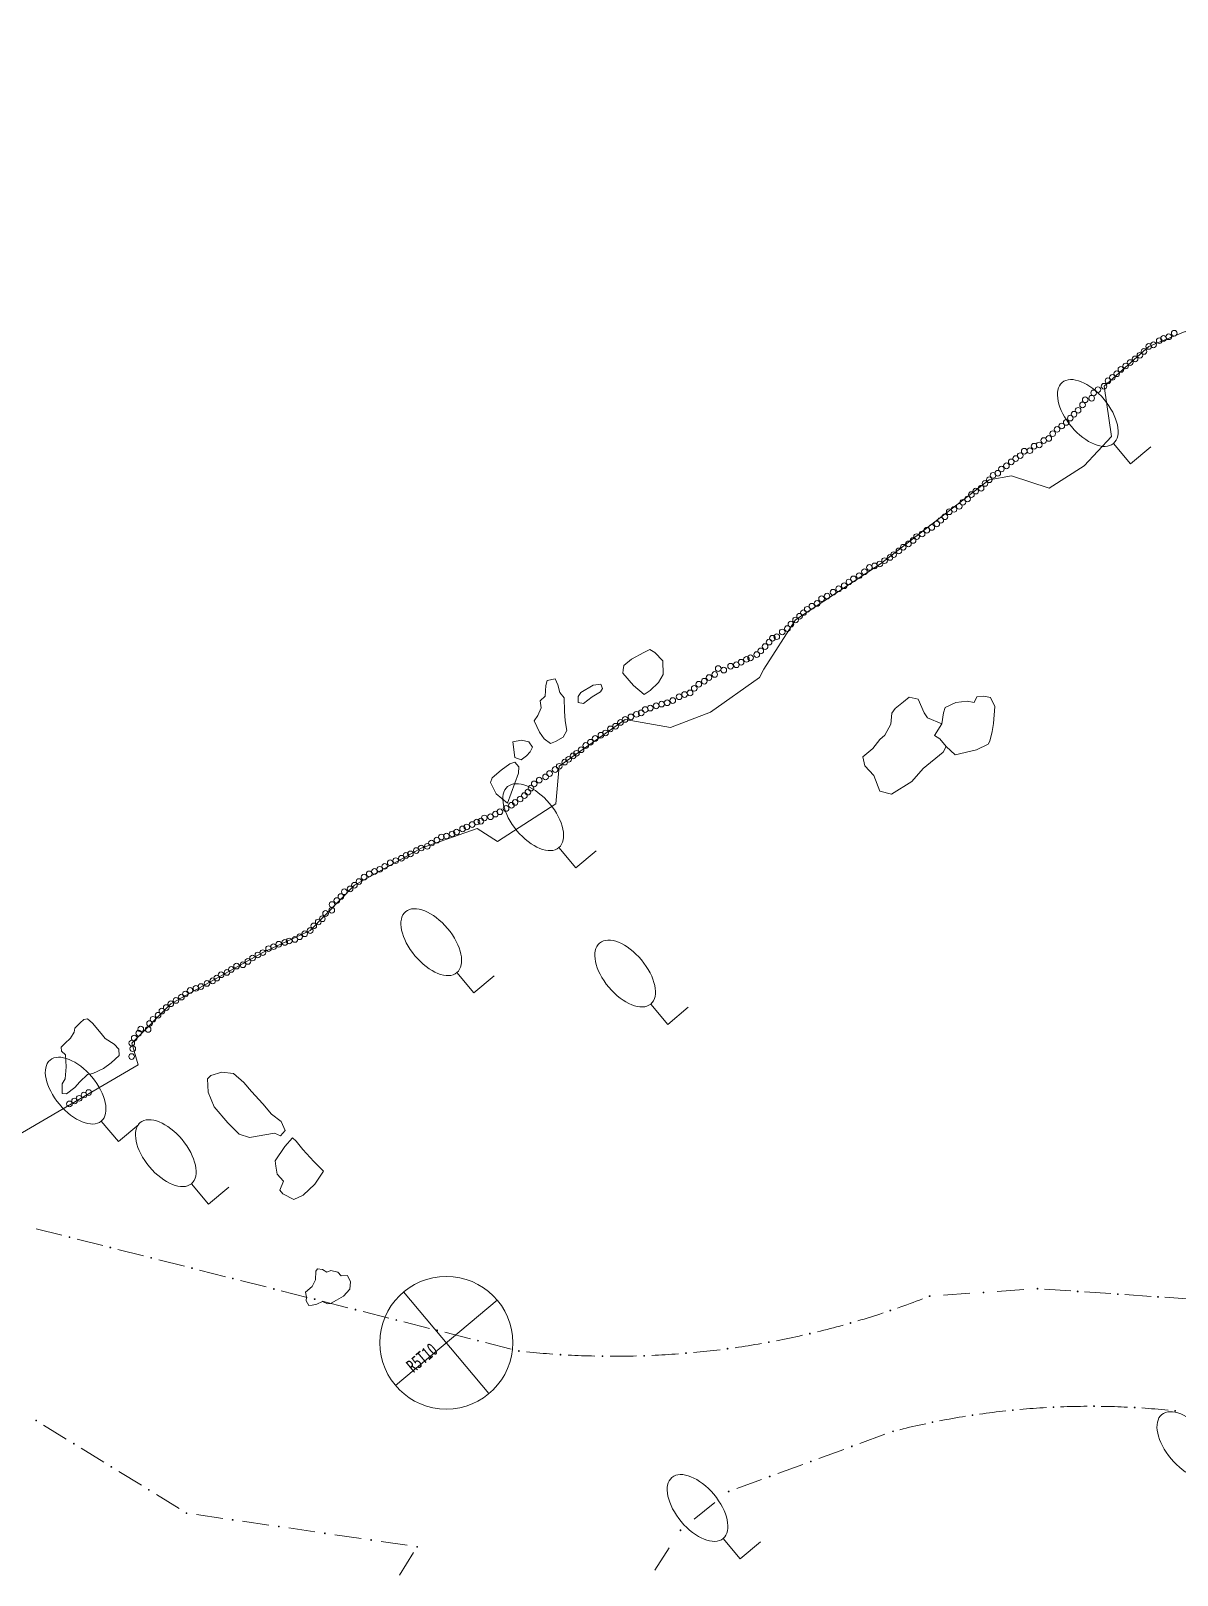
# Model space of a CAD drawing. Header units: metres. Extents: x -10443 to -4073, y -33280 to -26846.
# Drawn here: x -7308.76 to -7287.18, y -29198.16 to -29169.07 of the extents above; entities that cross this region are included whole.
import ezdxf
from ezdxf.enums import TextEntityAlignment as Align

# ---------------------------------------------------------------- set-up
doc = ezdxf.new("R2010")
doc.units = ezdxf.units.M
doc.header["$MEASUREMENT"] = 0
doc.linetypes.add('CONTINUOUS_1', pattern=[0])
doc.linetypes.add('CONTINUOUS_2', pattern=[0])
for name, color, linetype, lineweight in [('園路', 241, 'CONTINUOUS_2', 18), ('基準点', 254, 'CONTINUOUS_2', 18), ('木', 254, 'CONTINUOUS_2', 18), ('木材', 241, 'CONTINUOUS_2', 18), ('石', 241, 'CONTINUOUS_2', 18), ('護岸', 241, 'CONTINUOUS_2', 18)]:
    doc.layers.add(name, color=color, linetype=linetype, lineweight=lineweight)
doc.styles.add('MS Gothic', font='MS Gothic.ttf')

msp = doc.modelspace()

# ---------------------------------------------------------------- hatches: boundary and pattern name
at = {"layer": '園路', "linetype": 'CONTINUOUS_1', "lineweight": 18}
for points in [[(-7308.021, -29191.793, 1), (-7308.036, -29191.793, 1)], [(-7307.252, -29191.988, 1), (-7307.267, -29191.988, 1)], [(-7306.483, -29192.183, 1), (-7306.498, -29192.183, 1)], [(-7305.714, -29192.378, 1), (-7305.729, -29192.378, 1)], [(-7304.945, -29192.573, 1), (-7304.96, -29192.573, 1)], [(-7304.176, -29192.768, 1), (-7304.191, -29192.768, 1)], [(-7290.813, -29192.833, 1), (-7290.828, -29192.833, 1)], [(-7289.797, -29192.762, 1), (-7289.812, -29192.762, 1)], [(-7289.041, -29192.814, 1), (-7289.056, -29192.814, 1)], [(-7288.284, -29192.865, 1), (-7288.299, -29192.865, 1)], [(-7303.407, -29192.962, 1), (-7303.422, -29192.962, 1)], [(-7302.638, -29193.157, 1), (-7302.653, -29193.157, 1)], [(-7291.828, -29192.903, 1), (-7291.843, -29192.903, 1)], [(-7287.528, -29192.917, 1), (-7287.543, -29192.917, 1)], [(-7301.869, -29193.352, 1), (-7301.884, -29193.352, 1)], [(-7293.32, -29193.41, 1), (-7293.335, -29193.41, 1)], [(-7292.568, -29193.175, 1), (-7292.583, -29193.175, 1)], [(-7301.099, -29193.547, 1), (-7301.114, -29193.547, 1)], [(-7300.33, -29193.742, 1), (-7300.345, -29193.742, 1)], [(-7294.082, -29193.609, 1), (-7294.097, -29193.609, 1)], [(-7299.561, -29193.937, 1), (-7299.576, -29193.937, 1)], [(-7298.776, -29194.005, 1), (-7298.791, -29194.005, 1)], [(-7297.989, -29194.034, 1), (-7298.004, -29194.034, 1)], [(-7297.201, -29194.026, 1), (-7297.216, -29194.026, 1)], [(-7296.415, -29193.979, 1), (-7296.43, -29193.979, 1)], [(-7295.631, -29193.893, 1), (-7295.646, -29193.893, 1)], [(-7294.853, -29193.77, 1), (-7294.868, -29193.77, 1)], [(-7291.02, -29195.144, 1), (-7291.035, -29195.144, 1)], [(-7290.261, -29195.049, 1), (-7290.276, -29195.049, 1)], [(-7289.498, -29194.994, 1), (-7289.513, -29194.994, 1)], [(-7288.733, -29194.977, 1), (-7288.748, -29194.977, 1)], [(-7287.968, -29195.001, 1), (-7287.983, -29195.001, 1)], [(-7287.206, -29195.063, 1), (-7287.221, -29195.063, 1)], [(-7308.65, -29195.246, 1), (-7308.665, -29195.246, 1)], [(-7292.518, -29195.45, 1), (-7292.533, -29195.45, 1)], [(-7291.773, -29195.278, 1), (-7291.788, -29195.278, 1)], [(-7307.942, -29195.682, 1), (-7307.957, -29195.682, 1)], [(-7293.292, -29195.733, 1), (-7293.307, -29195.733, 1)], [(-7294.065, -29196.017, 1), (-7294.08, -29196.017, 1)], [(-7307.234, -29196.117, 1), (-7307.249, -29196.117, 1)], [(-7294.838, -29196.3, 1), (-7294.853, -29196.3, 1)], [(-7306.526, -29196.553, 1), (-7306.541, -29196.553, 1)], [(-7295.612, -29196.583, 1), (-7295.627, -29196.583, 1)], [(-7305.818, -29196.989, 1), (-7305.833, -29196.989, 1)], [(-7304.95, -29197.116, 1), (-7304.965, -29197.116, 1)], [(-7304.081, -29197.243, 1), (-7304.096, -29197.243, 1)], [(-7303.212, -29197.37, 1), (-7303.227, -29197.37, 1)], [(-7302.344, -29197.497, 1), (-7302.359, -29197.497, 1)], [(-7296.517, -29197.313, 1), (-7296.532, -29197.313, 1)], [(-7301.475, -29197.624, 1), (-7301.49, -29197.624, 1)]]:
    msp.add_hatch(color=256, dxfattribs=at).paths.add_polyline_path(points, flags=0)

# ---------------------------------------------------------------- linework, layer by layer
for p, q in [((-7308.656, -29191.634), (-7308.171, -29191.757)), ((-7307.887, -29191.829), (-7307.402, -29191.952)), ((-7307.118, -29192.024), (-7306.633, -29192.147)), ((-7306.349, -29192.219), (-7305.864, -29192.342)), ((-7305.579, -29192.414), (-7305.095, -29192.537)), ((-7304.81, -29192.609), (-7304.326, -29192.731)), ((-7304.041, -29192.804), (-7303.556, -29192.926)), ((-7291.577, -29192.885), (-7291.079, -29192.85)), ((-7290.562, -29192.815), (-7290.063, -29192.78)), ((-7289.676, -29192.771), (-7289.177, -29192.805)), ((-7288.919, -29192.822), (-7288.421, -29192.856)), ((-7288.163, -29192.874), (-7287.664, -29192.908)), ((-7303.272, -29192.998), (-7302.787, -29193.121)), ((-7287.407, -29192.925), (-7286.908, -29192.959)), ((-7302.503, -29193.193), (-7302.018, -29193.316)), ((-7301.734, -29193.388), (-7301.249, -29193.511)), ((-7300.965, -29193.583), (-7300.48, -29193.706)), ((-7300.196, -29193.778), (-7299.711, -29193.901)), ((-7308.09, -29195.595), (-7308.516, -29195.333)), ((-7307.383, -29196.031), (-7307.808, -29195.768)), ((-7292.678, -29195.506), (-7293.147, -29195.678)), ((-7294.224, -29196.072), (-7294.694, -29196.244)), ((-7293.451, -29195.789), (-7293.92, -29195.961)), ((-7306.675, -29196.466), (-7307.1, -29196.204)), ((-7294.998, -29196.356), (-7295.467, -29196.528)), ((-7305.967, -29196.902), (-7306.393, -29196.64)), ((-7295.877, -29196.791), (-7296.266, -29197.105)), ((-7305.144, -29197.088), (-7305.639, -29197.016)), ((-7304.275, -29197.215), (-7304.77, -29197.143)), ((-7303.407, -29197.342), (-7303.901, -29197.27)), ((-7302.538, -29197.469), (-7303.033, -29197.397)), ((-7301.669, -29197.596), (-7302.164, -29197.524)), ((-7301.816, -29198.157), (-7301.551, -29197.734)), ((-7296.738, -29197.645), (-7297.009, -29198.065))]:
    msp.add_line(p, q, dxfattribs=at)
for centre in [(-7308.029, -29191.793), (-7307.26, -29191.988), (-7306.491, -29192.183), (-7305.722, -29192.378), (-7304.952, -29192.573), (-7304.183, -29192.768), (-7290.82, -29192.833), (-7289.804, -29192.762), (-7289.048, -29192.814), (-7288.292, -29192.865), (-7303.414, -29192.962), (-7302.645, -29193.157), (-7291.836, -29192.903), (-7287.536, -29192.917), (-7301.876, -29193.352), (-7293.327, -29193.41), (-7292.575, -29193.175), (-7301.107, -29193.547), (-7300.338, -29193.742), (-7294.09, -29193.609), (-7299.569, -29193.937), (-7298.784, -29194.005), (-7297.996, -29194.034), (-7297.209, -29194.026), (-7296.422, -29193.979), (-7295.639, -29193.893), (-7294.861, -29193.77), (-7291.027, -29195.144), (-7290.268, -29195.049), (-7289.505, -29194.994), (-7288.74, -29194.977), (-7287.976, -29195.001), (-7287.213, -29195.063), (-7308.657, -29195.246), (-7292.526, -29195.45), (-7291.78, -29195.278), (-7307.949, -29195.682), (-7293.299, -29195.733), (-7294.072, -29196.017), (-7307.242, -29196.117), (-7294.846, -29196.3), (-7306.534, -29196.553), (-7295.619, -29196.583), (-7305.826, -29196.989), (-7304.957, -29197.116), (-7304.088, -29197.243), (-7303.22, -29197.37), (-7302.351, -29197.497), (-7296.524, -29197.313), (-7301.482, -29197.624)]:
    msp.add_circle(centre, 0.0075, dxfattribs=at)
for centre, radius, start, end in [((-7297.78, -29177.873), 16.163, 289.2958, 291.0682), ((-7297.78, -29177.873), 16.163, 283.7096, 285.482), ((-7297.78, -29177.873), 16.163, 286.5027, 288.2751), ((-7297.78, -29177.873), 16.163, 280.9165, 282.689), ((-7297.78, -29177.873), 16.163, 264.1581, 265.9305), ((-7297.78, -29177.873), 16.163, 266.9512, 268.7236), ((-7297.78, -29177.873), 16.163, 269.7442, 271.5167), ((-7297.78, -29177.873), 16.163, 272.5373, 274.3097), ((-7297.78, -29177.873), 16.163, 275.3304, 277.1028), ((-7297.78, -29177.873), 16.163, 278.1235, 279.8959), ((-7288.808, -29209.827), 14.849, 99.1042, 101.0334), ((-7288.808, -29209.827), 14.849, 96.1524, 98.0816), ((-7288.808, -29209.827), 14.849, 93.2006, 95.1298), ((-7288.808, -29209.827), 14.849, 90.2487, 92.178), ((-7288.808, -29209.827), 14.849, 87.2969, 89.2261), ((-7288.808, -29209.827), 14.849, 84.3451, 86.2743), ((-7288.808, -29209.827), 14.849, 102.056, 103.9853)]:
    msp.add_arc(centre, radius, start, end, dxfattribs=at)
at = {"layer": '基準点', "linetype": 'CONTINUOUS_2', "lineweight": 18}
for p, q in [((-7300.132, -29194.738), (-7301.739, -29192.823)), ((-7301.893, -29194.584), (-7299.978, -29192.977))]:
    msp.add_line(p, q, dxfattribs=at)
msp.add_circle((-7300.935, -29193.781), 1.25, dxfattribs=at)
at = {"layer": '木', "linetype": 'CONTINUOUS_1', "lineweight": 18}
for p, q in [((-7288.055, -29177.229), (-7288.376, -29176.846)), ((-7287.672, -29176.908), (-7288.055, -29177.229)), ((-7298.494, -29184.84), (-7298.816, -29184.457)), ((-7298.111, -29184.518), (-7298.494, -29184.84)), ((-7300.415, -29187.193), (-7300.736, -29186.81)), ((-7300.032, -29186.872), (-7300.415, -29187.193)), ((-7296.765, -29187.785), (-7297.086, -29187.402)), ((-7296.382, -29187.464), (-7296.765, -29187.785)), ((-7307.109, -29189.991), (-7307.431, -29189.608)), ((-7306.726, -29189.669), (-7307.109, -29189.991)), ((-7305.413, -29191.169), (-7305.734, -29190.786)), ((-7305.03, -29190.848), (-7305.413, -29191.169)), ((-7295.402, -29197.851), (-7295.723, -29197.468)), ((-7295.019, -29197.529), (-7295.402, -29197.851))]:
    msp.add_line(p, q, dxfattribs=at)
for centre in [(-7288.858, -29176.271), (-7299.298, -29183.882), (-7301.218, -29186.236), (-7297.568, -29186.828), (-7307.913, -29189.033), (-7306.216, -29190.211), (-7286.984, -29195.709), (-7296.205, -29196.893)]:
    msp.add_ellipse(centre, major_axis=(-0.482, 0.575), ratio=0.533333, dxfattribs=at)
at = {"layer": '木材', "linetype": 'CONTINUOUS_2', "lineweight": 18}
for centre in [(-7287.432, -29174.867), (-7287.334, -29174.836), (-7287.23, -29174.768), (-7287.877, -29175.184), (-7287.8, -29175.111), (-7287.711, -29175.017), (-7287.62, -29174.987), (-7287.513, -29174.909), (-7288.234, -29175.45), (-7288.144, -29175.385), (-7288.06, -29175.321), (-7287.967, -29175.251), (-7288.552, -29175.766), (-7288.478, -29175.665), (-7288.395, -29175.6), (-7288.314, -29175.532), (-7288.907, -29176.022), (-7288.785, -29175.992), (-7288.748, -29175.893), (-7288.666, -29175.831), (-7289.117, -29176.294), (-7289.04, -29176.22), (-7288.957, -29176.119), (-7289.437, -29176.579), (-7289.347, -29176.515), (-7289.264, -29176.449), (-7289.187, -29176.368), (-7289.87, -29176.896), (-7289.772, -29176.873), (-7289.688, -29176.79), (-7289.592, -29176.751), (-7289.519, -29176.66), (-7290.299, -29177.191), (-7290.215, -29177.13), (-7290.129, -29177.074), (-7290.054, -29176.991), (-7289.948, -29176.981), (-7290.642, -29177.445), (-7290.552, -29177.406), (-7290.485, -29177.326), (-7290.389, -29177.266), (-7290.968, -29177.742), (-7290.866, -29177.688), (-7290.793, -29177.597), (-7290.712, -29177.528), (-7291.376, -29178.086), (-7291.278, -29178.029), (-7291.21, -29177.953), (-7291.12, -29177.89), (-7291.049, -29177.807), (-7291.701, -29178.359), (-7291.625, -29178.292), (-7291.549, -29178.225), (-7291.466, -29178.131), (-7292.147, -29178.671), (-7292.081, -29178.6), (-7291.978, -29178.549), (-7291.889, -29178.479), (-7291.796, -29178.426), (-7292.513, -29178.939), (-7292.415, -29178.868), (-7292.331, -29178.798), (-7292.234, -29178.736), (-7292.97, -29179.18), (-7292.871, -29179.15), (-7292.772, -29179.114), (-7292.685, -29179.052), (-7292.581, -29178.991), (-7293.443, -29179.524), (-7293.354, -29179.453), (-7293.271, -29179.396), (-7293.163, -29179.335), (-7293.062, -29179.261), (-7293.87, -29179.768), (-7293.767, -29179.72), (-7293.653, -29179.647), (-7293.548, -29179.581), (-7294.285, -29180.099), (-7294.211, -29180.032), (-7294.139, -29179.968), (-7294.053, -29179.911), (-7293.955, -29179.857), (-7294.61, -29180.395), (-7294.513, -29180.331), (-7294.447, -29180.248), (-7294.359, -29180.169), (-7294.934, -29180.669), (-7294.858, -29180.586), (-7294.796, -29180.512), (-7294.713, -29180.484), (-7295.385, -29180.964), (-7295.284, -29180.911), (-7295.207, -29180.882), (-7295.09, -29180.821), (-7295.014, -29180.752), (-7295.989, -29181.253), (-7295.882, -29181.195), (-7295.816, -29181.084), (-7295.712, -29181.113), (-7295.583, -29181.04), (-7295.474, -29181.012), (-7296.449, -29181.573), (-7296.345, -29181.543), (-7296.267, -29181.457), (-7296.182, -29181.38), (-7296.078, -29181.322), (-7297.191, -29181.857), (-7297.094, -29181.828), (-7296.984, -29181.786), (-7296.881, -29181.754), (-7296.777, -29181.729), (-7296.672, -29181.686), (-7296.552, -29181.615), (-7297.656, -29182.099), (-7297.568, -29182.042), (-7297.459, -29181.994), (-7297.356, -29181.946), (-7297.265, -29181.919), (-7298.133, -29182.401), (-7298.025, -29182.34), (-7297.936, -29182.297), (-7297.846, -29182.22), (-7297.748, -29182.171), (-7298.548, -29182.728), (-7298.484, -29182.68), (-7298.397, -29182.614), (-7298.31, -29182.533), (-7298.221, -29182.471), (-7298.886, -29182.985), (-7298.808, -29182.925), (-7298.706, -29182.846), (-7298.633, -29182.794), (-7299.28, -29183.256), (-7299.186, -29183.185), (-7299.067, -29183.125), (-7298.99, -29183.062), (-7299.641, -29183.606), (-7299.545, -29183.541), (-7299.465, -29183.475), (-7299.399, -29183.411), (-7299.341, -29183.336), (-7300.219, -29183.898), (-7300.104, -29183.876), (-7300.011, -29183.826), (-7299.926, -29183.782), (-7299.81, -29183.718), (-7299.708, -29183.658), (-7300.825, -29184.199), (-7300.743, -29184.163), (-7300.628, -29184.104), (-7300.549, -29184.067), (-7300.448, -29184.021), (-7300.36, -29183.974), (-7300.283, -29183.958), (-7301.409, -29184.464), (-7301.293, -29184.432), (-7301.214, -29184.37), (-7301.112, -29184.316), (-7301.028, -29184.256), (-7300.932, -29184.238), (-7301.991, -29184.742), (-7301.888, -29184.702), (-7301.779, -29184.657), (-7301.694, -29184.603), (-7301.61, -29184.575), (-7301.5, -29184.511), (-7302.483, -29185.011), (-7302.387, -29184.951), (-7302.287, -29184.905), (-7302.188, -29184.865), (-7302.095, -29184.809), (-7302.855, -29185.287), (-7302.746, -29185.233), (-7302.664, -29185.164), (-7302.579, -29185.096), (-7303.092, -29185.637), (-7303.087, -29185.529), (-7302.997, -29185.453), (-7302.919, -29185.378), (-7303.43, -29185.931), (-7303.346, -29185.857), (-7303.269, -29185.797), (-7303.209, -29185.697), (-7303.893, -29186.214), (-7303.784, -29186.186), (-7303.696, -29186.136), (-7303.601, -29186.078), (-7303.498, -29186.019), (-7304.483, -29186.478), (-7304.389, -29186.434), (-7304.282, -29186.359), (-7304.188, -29186.322), (-7304.089, -29186.275), (-7303.976, -29186.241), (-7305.064, -29186.806), (-7304.983, -29186.751), (-7304.883, -29186.687), (-7304.763, -29186.662), (-7304.67, -29186.599), (-7304.583, -29186.536), (-7305.649, -29187.107), (-7305.554, -29187.073), (-7305.441, -29187.014), (-7305.333, -29186.965), (-7305.257, -29186.913), (-7305.175, -29186.851), (-7306.122, -29187.398), (-7306.024, -29187.334), (-7305.921, -29187.271), (-7305.849, -29187.214), (-7305.76, -29187.147), (-7306.457, -29187.69), (-7306.36, -29187.612), (-7306.29, -29187.535), (-7306.207, -29187.469), (-7306.726, -29187.951), (-7306.688, -29187.873), (-7306.549, -29187.88), (-7306.522, -29187.769), (-7306.856, -29188.137), (-7306.838, -29188.243), (-7306.811, -29188.043), (-7306.859, -29188.391), (-7307.756, -29189.116), (-7307.668, -29189.069), (-7308.03, -29189.283), (-7307.933, -29189.228), (-7307.847, -29189.178)]:
    msp.add_circle(centre, 0.0535, dxfattribs=at)
at = {"layer": '石', "linetype": 'CONTINUOUS_2', "lineweight": 18, "flags": 128}
for points in [[(-7297.212, -29181.573), (-7297.409, -29181.402), (-7297.61, -29181.171), (-7297.606, -29181.108), (-7297.591, -29181.024), (-7297.446, -29180.906), (-7297.214, -29180.783), (-7297.102, -29180.727), (-7297.008, -29180.779), (-7296.859, -29180.937), (-7296.851, -29181.195), (-7296.943, -29181.346), (-7297.096, -29181.496), (-7297.212, -29181.573)], [(-7299.281, -29182.071), (-7299.179, -29182.282), (-7299.095, -29182.407), (-7298.976, -29182.498), (-7298.877, -29182.458), (-7298.734, -29182.375), (-7298.666, -29182.249), (-7298.696, -29182.067), (-7298.709, -29181.888), (-7298.719, -29181.636), (-7298.796, -29181.537), (-7298.835, -29181.389), (-7298.886, -29181.278), (-7299.033, -29181.311), (-7299.064, -29181.401), (-7299.073, -29181.605), (-7299.167, -29181.689), (-7299.147, -29181.826), (-7299.211, -29181.965), (-7299.281, -29182.071)], [(-7298.452, -29181.721), (-7298.349, -29181.739), (-7298.186, -29181.616), (-7298.029, -29181.525), (-7297.997, -29181.457), (-7298.028, -29181.378), (-7298.168, -29181.399), (-7298.403, -29181.537), (-7298.454, -29181.612), (-7298.451, -29181.676), (-7298.452, -29181.721)], [(-7291.606, -29182.124), (-7291.875, -29182.012), (-7291.94, -29181.915), (-7292.052, -29181.659), (-7292.218, -29181.623), (-7292.329, -29181.708), (-7292.483, -29181.838), (-7292.547, -29181.923), (-7292.569, -29182.133), (-7292.682, -29182.339), (-7292.776, -29182.417), (-7292.903, -29182.588), (-7293.09, -29182.745), (-7293.057, -29182.916), (-7292.883, -29183.096), (-7292.775, -29183.395), (-7292.555, -29183.449), (-7292.171, -29183.214), (-7291.955, -29182.969), (-7291.578, -29182.661), (-7291.525, -29182.553)], [(-7291.742, -29182.346), (-7291.606, -29182.124), (-7291.575, -29181.919), (-7291.541, -29181.818), (-7291.344, -29181.725), (-7291.128, -29181.699), (-7291, -29181.723), (-7290.946, -29181.618), (-7290.815, -29181.603), (-7290.687, -29181.627), (-7290.607, -29181.799), (-7290.635, -29182.116), (-7290.657, -29182.27), (-7290.703, -29182.452), (-7290.734, -29182.51), (-7290.951, -29182.612), (-7291.353, -29182.711), (-7291.525, -29182.553), (-7291.646, -29182.408), (-7291.742, -29182.346)], [(-7308.168, -29189.087), (-7308.164, -29188.907), (-7308.109, -29188.808), (-7308.094, -29188.587), (-7308.103, -29188.357), (-7308.179, -29188.291), (-7308.188, -29188.213), (-7308.119, -29188.144), (-7308.008, -29188.044), (-7307.941, -29187.935), (-7307.928, -29187.857), (-7307.831, -29187.758), (-7307.756, -29187.696), (-7307.69, -29187.682), (-7307.597, -29187.763), (-7307.435, -29187.956), (-7307.355, -29188.052), (-7307.186, -29188.157), (-7307.101, -29188.249), (-7307.093, -29188.369), (-7307.245, -29188.511), (-7307.387, -29188.616), (-7307.59, -29188.711), (-7307.689, -29188.728), (-7307.832, -29188.869), (-7307.928, -29188.974), (-7308.084, -29189.091), (-7308.168, -29189.087)], [(-7304.172, -29189.832), (-7304.638, -29189.915), (-7304.835, -29189.853), (-7305.049, -29189.642), (-7305.304, -29189.338), (-7305.418, -29189.061), (-7305.43, -29188.808), (-7305.371, -29188.749), (-7305.162, -29188.684), (-7304.942, -29188.708), (-7304.745, -29188.878), (-7304.602, -29189.049), (-7304.39, -29189.28), (-7304.224, -29189.477), (-7304.044, -29189.616), (-7303.97, -29189.781), (-7304.057, -29189.882), (-7304.172, -29189.832)], [(-7304.16, -29190.352), (-7303.972, -29190.083), (-7303.828, -29189.923), (-7303.76, -29189.985), (-7303.635, -29190.143), (-7303.43, -29190.369), (-7303.247, -29190.549), (-7303.407, -29190.794), (-7303.629, -29191.004), (-7303.808, -29191.084), (-7304.011, -29190.975), (-7304.07, -29190.905), (-7304.003, -29190.738), (-7304.121, -29190.607), (-7304.147, -29190.453), (-7304.16, -29190.352)], [(-7303.585, -29192.831), (-7303.458, -29192.724), (-7303.397, -29192.595), (-7303.394, -29192.434), (-7303.363, -29192.387), (-7303.264, -29192.399), (-7303.182, -29192.451), (-7303.112, -29192.42), (-7302.977, -29192.451), (-7302.916, -29192.52), (-7302.798, -29192.513), (-7302.739, -29192.634), (-7302.751, -29192.771), (-7302.868, -29192.901), (-7303.002, -29192.981), (-7303.115, -29193.045), (-7303.17, -29193.051), (-7303.268, -29193.006), (-7303.372, -29193.055), (-7303.462, -29193.074), (-7303.526, -29193.082), (-7303.572, -29192.993), (-7303.57, -29192.924), (-7303.585, -29192.831)]]:
    msp.add_lwpolyline(points, dxfattribs=at)
for points in [[(-7299.644, -29182.756), (-7299.684, -29182.466), (-7299.518, -29182.431), (-7299.383, -29182.464), (-7299.313, -29182.566), (-7299.356, -29182.653), (-7299.423, -29182.725), (-7299.525, -29182.803)], [(-7299.783, -29183.621), (-7299.995, -29183.444), (-7300.106, -29183.231), (-7300.072, -29183.143), (-7299.899, -29182.998), (-7299.742, -29182.877), (-7299.644, -29182.847), (-7299.571, -29182.937), (-7299.575, -29183.052)]]:
    msp.add_lwpolyline(points, close=True, dxfattribs=at)
at = {"layer": '護岸', "lineweight": 18, "flags": 128}
msp.add_lwpolyline([(-7264.172, -29070.656, 0.029871), (-7264.577, -29070.705), (-7264.826, -29071.14, -0.04263), (-7264.967, -29071.454), (-7265.709, -29071.997), (-7266.082, -29072.14), (-7266.733, -29072.179), (-7267.122, -29072.186), (-7268.25, -29071.691, 0.064147), (-7268.651, -29071.509), (-7268.932, -29071.188), (-7269.538, -29071.007), (-7271.086, -29070.543), (-7271.352, -29070.545), (-7271.482, -29070.575), (-7271.762, -29070.371), (-7272.496, -29070.126, 0.030306), (-7273.167, -29069.927), (-7273.558, -29069.873), (-7274.422, -29070.045), (-7276.256, -29070.653), (-7276.642, -29070.918, 0.013808), (-7277.93, -29072.65), (-7277.978, -29072.977), (-7278.328, -29073.096), (-7278.567, -29073.599), (-7279.762, -29075.052, -0.002837), (-7280.886, -29076.84), (-7280.939, -29077.834), (-7281.655, -29077.996), (-7283.074, -29080.007), (-7283.091, -29080.788), (-7283.796, -29080.989), (-7284.112, -29081.426), (-7287.348, -29086.052), (-7289.059, -29088.584), (-7289.294, -29088.978), (-7289.672, -29089.627, 0.206193), (-7290.182, -29091.452), (-7291.405, -29092.09), (-7292.983, -29093.481), (-7293.191, -29093.97), (-7293.707, -29093.9), (-7294.477, -29094.51), (-7295.181, -29095.215), (-7295.912, -29095.199), (-7296.197, -29094.815), (-7297.878, -29094.593), (-7299.649, -29094.637), (-7300.513, -29094.55), (-7302.175, -29093.413), (-7303.631, -29092.032), (-7304.983, -29089.608), (-7305.755, -29088.806), (-7306.178, -29088.118), (-7307.391, -29086.975), (-7312.367, -29089.49), (-7311.593, -29090.668), (-7311.511, -29092.467), (-7310.449, -29094.204), (-7308.638, -29095.394), (-7309.019, -29096.193), (-7309.086, -29096.253), (-7309.19, -29096.568), (-7309.142, -29097.24), (-7309.059, -29097.776), (-7309.124, -29097.874), (-7309.11, -29098.112), (-7308.894, -29098.653), (-7308.767, -29099.161), (-7308.638, -29099.328), (-7308.526, -29099.462), (-7308.459, -29099.513), (-7308.402, -29099.52), (-7308.275, -29099.536), (-7308.335, -29099.946), (-7308, -29100.003), (-7307.91, -29100.44), (-7307.577, -29100.997), (-7307.254, -29101.493), (-7306.888, -29101.818), (-7306.568, -29101.851), (-7306.351, -29102.079), (-7305.622, -29103.28), (-7305.219, -29103.73), (-7304.755, -29104.682), (-7304.483, -29105.632), (-7304.188, -29107.409), (-7304.282, -29108.296, -0.05449), (-7304.405, -29108.932), (-7304.206, -29109.475), (-7303.83, -29109.944), (-7303.502, -29110.597), (-7303.372, -29110.944), (-7303.432, -29111.344), (-7303.663, -29112.177), (-7304.008, -29113.859), (-7304.232, -29114.972), (-7305.181, -29116.786), (-7305.868, -29117.559), (-7307.475, -29118.63), (-7308.566, -29119.153), (-7309.054, -29119.438), (-7309.667, -29119.866), (-7311.393, -29120.465), (-7311.348, -29120.609), (-7312.048, -29120.895), (-7312.755, -29121.05), (-7313.374, -29121.589), (-7314.872, -29122.216), (-7316.109, -29122.868), (-7316.504, -29122.892), (-7317.46, -29123.319), (-7318.977, -29123.459), (-7319.548, -29123.423), (-7319.718, -29123.525), (-7320.409, -29123.922), (-7320.692, -29124.183), (-7321.425, -29124.767), (-7321.695, -29124.83), (-7322.331, -29125.368), (-7323.078, -29125.898), (-7323.669, -29126.148), (-7324.183, -29126.2), (-7324.898, -29126.392, 0.053336), (-7327.001, -29126.712), (-7328.589, -29127.04), (-7328.863, -29127.189), (-7329.942, -29127.726), (-7330.975, -29128.483), (-7331.227, -29128.626, 0.163573), (-7333.68, -29129.319), (-7334.406, -29130.194), (-7334.841, -29130.373), (-7335.439, -29130.301), (-7335.702, -29130.431), (-7336.875, -29131.458), (-7338.326, -29132.226), (-7339.104, -29133.043), (-7340.269, -29134.175), (-7340.96, -29134.778), (-7341.37, -29135.289), (-7341.97, -29135.632), (-7342.547, -29135.813, -0.199454), (-7343.318, -29136.38), (-7344.037, -29137.223), (-7344.179, -29137.581), (-7344.47, -29137.881), (-7344.719, -29138.124), (-7345.462, -29138.73, 0.147138), (-7346.266, -29140.249), (-7346.268, -29140.864), (-7346.141, -29141.527), (-7345.844, -29142.694, 0.108193), (-7345.406, -29143.712), (-7344.77, -29144.27), (-7343.982, -29144.762), (-7343.13, -29145.157), (-7342.251, -29145.485), (-7339.771, -29146.442), (-7339.322, -29146.544), (-7336.48, -29147.355), (-7335.569, -29147.42), (-7333.303, -29147.832, -0.124988), (-7331.262, -29148.787), (-7330.492, -29149.573, 0.084508), (-7329.517, -29150.067), (-7328.905, -29150.276), (-7328.101, -29150.314, -0.048677), (-7327.568, -29150.24), (-7327.029, -29150.501), (-7326.493, -29150.805), (-7326.099, -29151.018), (-7324.522, -29151.443), (-7323.099, -29152.01, -0.110064), (-7321.915, -29152.828), (-7321.566, -29153.48), (-7321.278, -29153.861), (-7321.088, -29154.184), (-7320.735, -29154.479), (-7319.77, -29155.068), (-7319.796, -29155.682), (-7319.64, -29156.256, -0.097033), (-7318.469, -29157.576), (-7318.104, -29158.08), (-7317.712, -29159.36), (-7317.583, -29159.864), (-7317.385, -29160.009), (-7317.014, -29160.693), (-7317.02, -29162.096), (-7317.336, -29162.251), (-7317.772, -29162.738), (-7317.961, -29163.259, 0.533567), (-7318.778, -29164.68), (-7318.953, -29165.376, 0.085308), (-7318.016, -29167.884), (-7317.195, -29169.216), (-7317.066, -29169.789), (-7317.046, -29170.519, 0.243514), (-7316.337, -29172.516), (-7315.762, -29173.088), (-7315.527, -29173.614), (-7315.598, -29173.8), (-7315.682, -29174.027), (-7315.6, -29174.31), (-7315.383, -29174.612), (-7314.888, -29175.169), (-7314.759, -29175.778), (-7314.988, -29175.966), (-7315.011, -29176.571), (-7314.781, -29177.067), (-7314.607, -29177.56), (-7314.519, -29177.917), (-7314.51, -29178.254), (-7314.645, -29178.426), (-7314.907, -29178.705), (-7315.489, -29178.854), (-7315.97, -29179.138), (-7315.949, -29179.604), (-7315.432, -29180.772), (-7315.589, -29181.986), (-7316.108, -29182.452), (-7316.494, -29182.471), (-7316.863, -29182.727), (-7316.685, -29183.248), (-7317.62, -29183.452), (-7317.932, -29183.535), (-7318.14, -29183.957), (-7318.328, -29184.107), (-7318.437, -29184.241), (-7318.55, -29184.405), (-7318.608, -29184.519), (-7318.762, -29184.801), (-7318.972, -29185.644), (-7318.672, -29187.665), (-7312.116, -29189.976), (-7309.093, -29189.927), (-7306.734, -29188.546), (-7306.856, -29188.137), (-7306.122, -29187.398), (-7304.389, -29186.434), (-7303.498, -29186.019), (-7302.664, -29185.164), (-7301.409, -29184.464), (-7300.351, -29184.096), (-7299.972, -29184.342), (-7298.876, -29183.632), (-7298.808, -29182.925), (-7297.568, -29182.042), (-7296.713, -29182.196), (-7295.959, -29181.905), (-7295.038, -29181.251), (-7294.956, -29181.096), (-7294.359, -29180.169), (-7292.762, -29179.112), (-7290.712, -29177.528), (-7290.294, -29177.454), (-7289.588, -29177.687), (-7288.924, -29177.267), (-7288.414, -29176.714), (-7288.552, -29175.766), (-7287.711, -29175.017), (-7287.025, -29174.734), (-7286.348, -29175.089), (-7285.412, -29174.389), (-7285.052, -29174.126), (-7284.795, -29174.197), (-7283.955, -29173.481), (-7283.857, -29173.142), (-7283.044, -29172.402), (-7282.587, -29172.2), (-7281.716, -29171.353), (-7281.342, -29171.229), (-7280.612, -29171.59), (-7280.229, -29172.177), (-7280.213, -29172.491), (-7279.655, -29172.671), (-7279.414, -29171.713), (-7278.406, -29171.886), (-7278.122, -29172.789), (-7277.817, -29173.346), (-7277.046, -29173.416), (-7276.662, -29172.738), (-7274.358, -29174.248), (-7274.135, -29174.596), (-7273.63, -29174.766), (-7273.128, -29174.683), (-7272.137, -29174.807), (-7271.525, -29175.072), (-7271.199, -29175.525), (-7270.695, -29176.223), (-7268.35, -29177.43), (-7268.178, -29177.153), (-7267.546, -29177.369), (-7267.194, -29177.645), (-7266.933, -29178.009), (-7266.611, -29178.322), (-7266.535, -29178.41), (-7266.003, -29179.007), (-7265.731, -29179.202), (-7265.596, -29179.214), (-7265.446, -29179.368), (-7265.148, -29179.686), (-7263.768, -29181.185), (-7262.787, -29181.961), (-7262.582, -29182.029), (-7261.511, -29182.584), (-7261.156, -29182.601), (-7260.498, -29182.492), (-7260.095, -29182.25, -0.071739), (-7258.497, -29181.712), (-7257.861, -29182.29), (-7256.766, -29182.261), (-7256.191, -29181.944), (-7256.289, -29181.317), (-7257.362, -29180.736), (-7257.234, -29180.319), (-7256.68, -29179.763, -0.005668), (-7255.23, -29178.314), (-7254.371, -29177.426), (-7253.831, -29177.63), (-7253.515, -29177.486), (-7252.981, -29176.943), (-7252.82, -29176.608), (-7252.255, -29176.403), (-7251.738, -29175.995), (-7251.381, -29175.569, -0.003363), (-7251.343, -29175.33), (-7251.498, -29175.053), (-7250.225, -29174.08), (-7249.06, -29173.198), (-7248.048, -29172.569), (-7247.199, -29172.224, 0.029878), (-7245.868, -29171.836), (-7244.427, -29171.43), (-7242.211, -29170.394), (-7241.531, -29170.02), (-7240.418, -29169.609), (-7240.192, -29169.639), (-7239.957, -29170.233), (-7239.558, -29170.796), (-7238.762, -29170.498), (-7237.713, -29169.668), (-7236.182, -29168.037), (-7233.915, -29165.163), (-7233.984, -29164.61, -0.258163), (-7234.37, -29162.567), (-7234.087, -29161.959), (-7233.646, -29161.148, 0.065209), (-7232.489, -29158.454), (-7232.236, -29157.639), (-7231.557, -29156.269), (-7230.931, -29155.225), (-7230.05, -29154.358), (-7230.451, -29153.821), (-7230.003, -29152.873), (-7229.829, -29152.368), (-7229.534, -29151.819), (-7229.433, -29150.839), (-7229.063, -29150.151), (-7228.136, -29148.799), (-7227.706, -29147.888), (-7227.346, -29147.866), (-7226.945, -29147.422), (-7226.64, -29147.135), (-7226.701, -29146.783), (-7226.887, -29146.777), (-7228.764, -29144.77, -0.287103), (-7229.306, -29142.427), (-7229.053, -29141.606), (-7228.878, -29141.334), (-7228.124, -29140.547), (-7228.014, -29140.139), (-7227.753, -29139.98), (-7227.671, -29139.707), (-7227.53, -29139.561), (-7227.316, -29139.451), (-7226.364, -29139.093), (-7226.25, -29139.157), (-7226.134, -29139.207), (-7225.783, -29138.817), (-7225.153, -29138.689), (-7224.808, -29138.559), (-7224.539, -29138.418), (-7224.039, -29138.442), (-7223.884, -29138.323), (-7223.537, -29137.948), (-7223.017, -29137.704), (-7222.318, -29137.739), (-7221.973, -29137.823), (-7221.788, -29137.592), (-7221.441, -29137.365), (-7220.83, -29137.291), (-7220.451, -29137.224), (-7219.225, -29137.125), (-7219.125, -29137.014), (-7218.39, -29136.796), (-7217.508, -29136.73), (-7216.961, -29136.463), (-7216.295, -29136.457), (-7215.952, -29136.386), (-7215.547, -29136.511), (-7215.416, -29136.284), (-7214.847, -29136.067), (-7214.549, -29136.051), (-7213.833, -29135.896), (-7213.574, -29135.971), (-7213.188, -29135.894), (-7212.829, -29135.522), (-7212.31, -29135.293), (-7212.129, -29135.224), (-7211.932, -29135.25), (-7211.648, -29135.347), (-7211.547, -29135.282), (-7211.437, -29134.966), (-7210.93, -29134.649), (-7210.634, -29134.38), (-7210.056, -29134.11), (-7209.922, -29134.147), (-7209.701, -29134.143), (-7209.6, -29134.083), (-7209.458, -29133.651), (-7209.062, -29133.253), (-7208.899, -29133.192), (-7208.762, -29133.121), (-7208.674, -29132.637), (-7208.459, -29132.285), (-7208.276, -29132.22), (-7207.875, -29131.932), (-7207.659, -29131.158), (-7207.651, -29131.018), (-7207.358, -29130.762), (-7206.975, -29130.677), (-7206.791, -29130.501), (-7206.746, -29130.242), (-7206.705, -29129.945), (-7206.728, -29129.601), (-7206.502, -29129.297), (-7206.37, -29129.154), (-7206.229, -29128.943), (-7206.241, -29128.605), (-7206.096, -29128.478), (-7205.914, -29128.362), (-7205.672, -29128.237), (-7205.718, -29128.002), (-7205.694, -29127.703), (-7205.511, -29127.43), (-7205.415, -29127.24), (-7205.086, -29126.927), (-7204.996, -29126.525), (-7204.791, -29126.472), (-7204.826, -29126.173), (-7204.512, -29126.073), (-7204.602, -29125.889), (-7204.602, -29125.716), (-7204.548, -29125.46), (-7204.104, -29125.011), (-7203.692, -29124.261), (-7203.585, -29123.911), (-7203.554, -29123.663), (-7202.94, -29122.638), (-7202.834, -29122.637), (-7202.798, -29122.12), (-7202.619, -29121.744), (-7202.374, -29121.466), (-7202.364, -29121.117), (-7202.258, -29120.703), (-7202.091, -29120.5), (-7201.912, -29120.388), (-7201.947, -29120.207), (-7201.805, -29119.793), (-7200.935, -29117.478), (-7200.789, -29117.214, 0.001291), (-7200.749, -29117.064), (-7200.252, -29114.85), (-7200.023, -29112.812), (-7199.912, -29111.508), (-7200.119, -29110.705), (-7200.282, -29109.737), (-7200.652, -29108.702), (-7200.816, -29107.807, 0.014745), (-7201.224, -29107.238), (-7201.426, -29106.823), (-7202.093, -29106.278), (-7202.791, -29105.939), (-7203.629, -29105.252), (-7204.668, -29104.387), (-7205.438, -29103.957), (-7206.009, -29103.635), (-7207.425, -29103.003), (-7208.309, -29102.709), (-7208.772, -29102.518), (-7208.975, -29102.541), (-7209.979, -29102.362), (-7210.741, -29101.866), (-7212.536, -29100.447, -0.079496), (-7214.695, -29098.893), (-7215.666, -29097.818), (-7215.912, -29097.381), (-7216.755, -29096.22), (-7217.514, -29095.15), (-7218.064, -29094.287), (-7218.915, -29093.269), (-7219.047, -29092.569), (-7220.394, -29088.654), (-7220.634, -29088.024), (-7221.386, -29087.587), (-7221.774, -29086.964), (-7221.731, -29086.757), (-7222.028, -29085.899), (-7222.037, -29084.936), (-7222.016, -29083.973), (-7221.85, -29083.031), (-7221.413, -29082.155), (-7221.273, -29081.668), (-7221.316, -29080.876), (-7221.467, -29080.337), (-7221.54, -29078.438), (-7221.521, -29077.779), (-7221.285, -29075.544), (-7221.375, -29074.512), (-7221.196, -29074.112), (-7221.135, -29073.782), (-7221.093, -29072.493), (-7221.191, -29071.425), (-7221.156, -29070.879), (-7221.126, -29069.922), (-7220.879, -29069.215), (-7220.515, -29067.94), (-7220.26, -29067.299, -0.012514), (-7220.131, -29066.636), (-7220.098, -29065.372), (-7220.011, -29064.923), (-7219.883, -29064.268, -0.005852), (-7219.8, -29063.772), (-7219.364, -29061.596), (-7219.06, -29060.526), (-7218.598, -29059.598, 0.024904), (-7218.224, -29058.475), (-7217.817, -29057.07), (-7217.462, -29055.544), (-7217.113, -29053.334), (-7217.495, -29051.36), (-7218.266, -29048.186), (-7218.572, -29047.408, -0.085214), (-7219.779, -29044.462), (-7219.866, -29042.979), (-7219.568, -29041.626), (-7219.743, -29040.191), (-7223.938, -29038.169), (-7224.148, -29037.121), (-7226.003, -29036.481), (-7226.554, -29036.91), (-7228.083, -29037.743), (-7228.401, -29038.432), (-7228.675, -29038.824), (-7228.805, -29038.968, 0.017968), (-7229.175, -29039.339), (-7229.749, -29040.159), (-7230.092, -29041.055), (-7231.044, -29042.457), (-7231.427, -29042.878), (-7231.557, -29042.915, 0.022894), (-7231.676, -29043.086), (-7232.375, -29043.506), (-7232.861, -29044.316), (-7233.134, -29044.941), (-7233.299, -29045.147), (-7233.554, -29045.73), (-7233.766, -29045.828), (-7233.982, -29046.267), (-7234.496, -29046.772), (-7235.357, -29047.375), (-7235.546, -29047.609, 0.01984), (-7235.846, -29047.618), (-7236.31, -29047.987), (-7236.664, -29048.376), (-7236.875, -29048.438), (-7237.252, -29048.905), (-7237.214, -29048.989), (-7237.225, -29049.093), (-7237.498, -29049.185), (-7237.824, -29049.815), (-7237.845, -29049.994), (-7238.018, -29050.61), (-7238.848, -29051.956, 0.018812), (-7239.646, -29052.562), (-7240.119, -29053.091), (-7240.723, -29053.924), (-7241.627, -29054.727), (-7241.886, -29054.874), (-7242.09, -29055.096), (-7242.282, -29055.156), (-7242.798, -29055.557), (-7242.847, -29055.698), (-7242.869, -29055.83), (-7243.02, -29055.913), (-7243.119, -29055.843), (-7243.791, -29056.441), (-7243.803, -29056.534), (-7243.859, -29056.61), (-7244.161, -29056.709), (-7244.967, -29057.176), (-7245.11, -29057.449, 0.004378), (-7245.169, -29057.363), (-7245.921, -29057.716), (-7246.522, -29058.167), (-7246.476, -29058.234), (-7246.56, -29058.401), (-7247.265, -29058.918), (-7247.882, -29059.63), (-7248.491, -29060.664), (-7248.542, -29060.961), (-7248.986, -29061.52, 0.004103), (-7249.252, -29061.625), (-7249.423, -29061.772), (-7249.704, -29061.902), (-7249.981, -29061.933), (-7250.012, -29062.039), (-7250.286, -29062.126), (-7251.028, -29062.737), (-7252.035, -29063.373), (-7252.641, -29063.802), (-7253.03, -29064.073), (-7253.244, -29064.29), (-7253.263, -29064.409), (-7253.497, -29064.571), (-7254.009, -29065.078), (-7254.201, -29065.167), (-7254.371, -29065.525), (-7255.388, -29066.179), (-7255.81, -29066.597), (-7256.287, -29066.922), (-7256.688, -29067.027), (-7257.177, -29067.214), (-7257.778, -29067.647), (-7258.174, -29067.749), (-7258.631, -29068.183), (-7259.308, -29068.549), (-7259.61, -29068.67), (-7260.2, -29069.144, -0.003909), (-7260.359, -29069.227), (-7260.779, -29069.424), (-7261.279, -29069.573), (-7261.592, -29069.799), (-7262.3, -29070.08), (-7263.012, -29070.263), (-7263.031, -29070.389), (-7264.001, -29070.536)], format="xyb", dxfattribs=at)

# ---------------------------------------------------------------- texts
at = {"layer": '基準点', "lineweight": 18, "style": 'MS Gothic', "width": 0.769531}
msp.add_text('R5T10', height=0.25, rotation=40, dxfattribs=at).set_placement((-7301.554, -29194.358), (-7301.076, -29193.956), align=Align.FIT)

doc.saveas('drawing.dxf')
